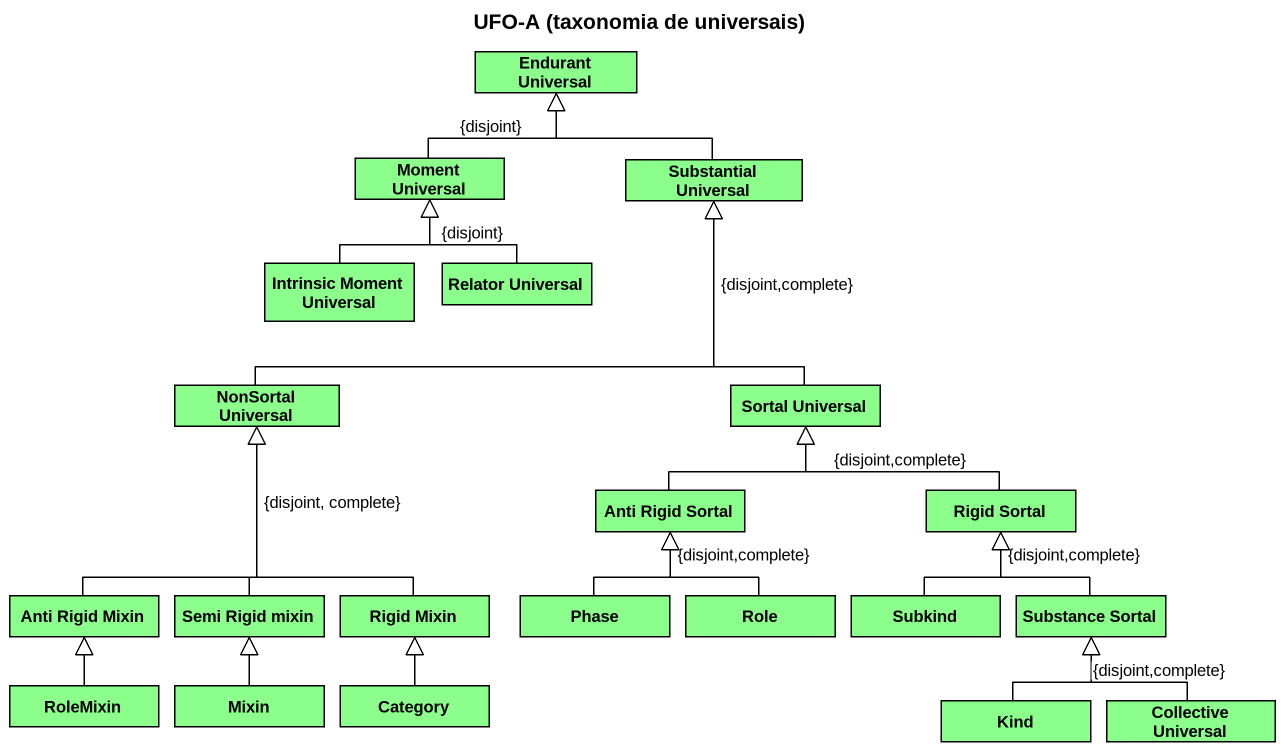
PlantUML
@startuml
title UFO-A (taxonomia de universais)
hide circle
hide empty members
class "Endurant Universal" as Endurant_Universal #8CFE8C
class "Moment Universal" as Moment_Universal #8CFE8C
class "Substantial Universal" as Substantial_Universal #8CFE8C
class "Intrinsic Moment Universal" as Intrinsic_Moment_Universal #8CFE8C
class "Relator Universal" as Relator_Universal #8CFE8C
class "NonSortal Universal" as NonSortal_Universal #8CFE8C
class "Sortal Universal" as Sortal_Universal #8CFE8C
class "Anti Rigid Sortal" as Anti_Rigid_Sortal #8CFE8C
class "Rigid Sortal" as Rigid_Sortal #8CFE8C
class "Anti Rigid Mixin" as Anti_Rigid_Mixin #8CFE8C
class "Semi Rigid mixin" as Semi_Rigid_mixin #8CFE8C
class "Rigid Mixin" as Rigid_Mixin #8CFE8C
class Phase #8CFE8C
class Role #8CFE8C
class Subkind #8CFE8C
class "Substance Sortal" as Substance_Sortal #8CFE8C
class RoleMixin #8CFE8C
class Mixin #8CFE8C
class Category #8CFE8C
class Kind #8CFE8C
class "Collective Universal" as Collective_Universal #8CFE8C
Moment_Universal -up-|> Endurant_Universal : {disjoint}
Substantial_Universal -up-|> Endurant_Universal
Intrinsic_Moment_Universal -up-|> Moment_Universal
Relator_Universal -up-|> Moment_Universal : {disjoint}
NonSortal_Universal -right-|> Substantial_Universal
Sortal_Universal -up-|> Substantial_Universal : {disjoint,complete}
Anti_Rigid_Sortal -up-|> Sortal_Universal
Rigid_Sortal -left-|> Sortal_Universal : {disjoint,complete}
Anti_Rigid_Mixin -up-|> NonSortal_Universal
Semi_Rigid_mixin -up-|> NonSortal_Universal : {disjoint, complete}
Rigid_Mixin -up-|> NonSortal_Universal
Phase -up-|> Anti_Rigid_Sortal
Role -up-|> Anti_Rigid_Sortal : {disjoint,complete}
Subkind -up-|> Rigid_Sortal
Substance_Sortal -up-|> Rigid_Sortal : {disjoint,complete}
RoleMixin -up-|> Anti_Rigid_Mixin
Mixin -up-|> Semi_Rigid_mixin
Category -up-|> Rigid_Mixin
Kind -up-|> Substance_Sortal
Collective_Universal -up-|> Substance_Sortal : {disjoint,complete}
@enduml
